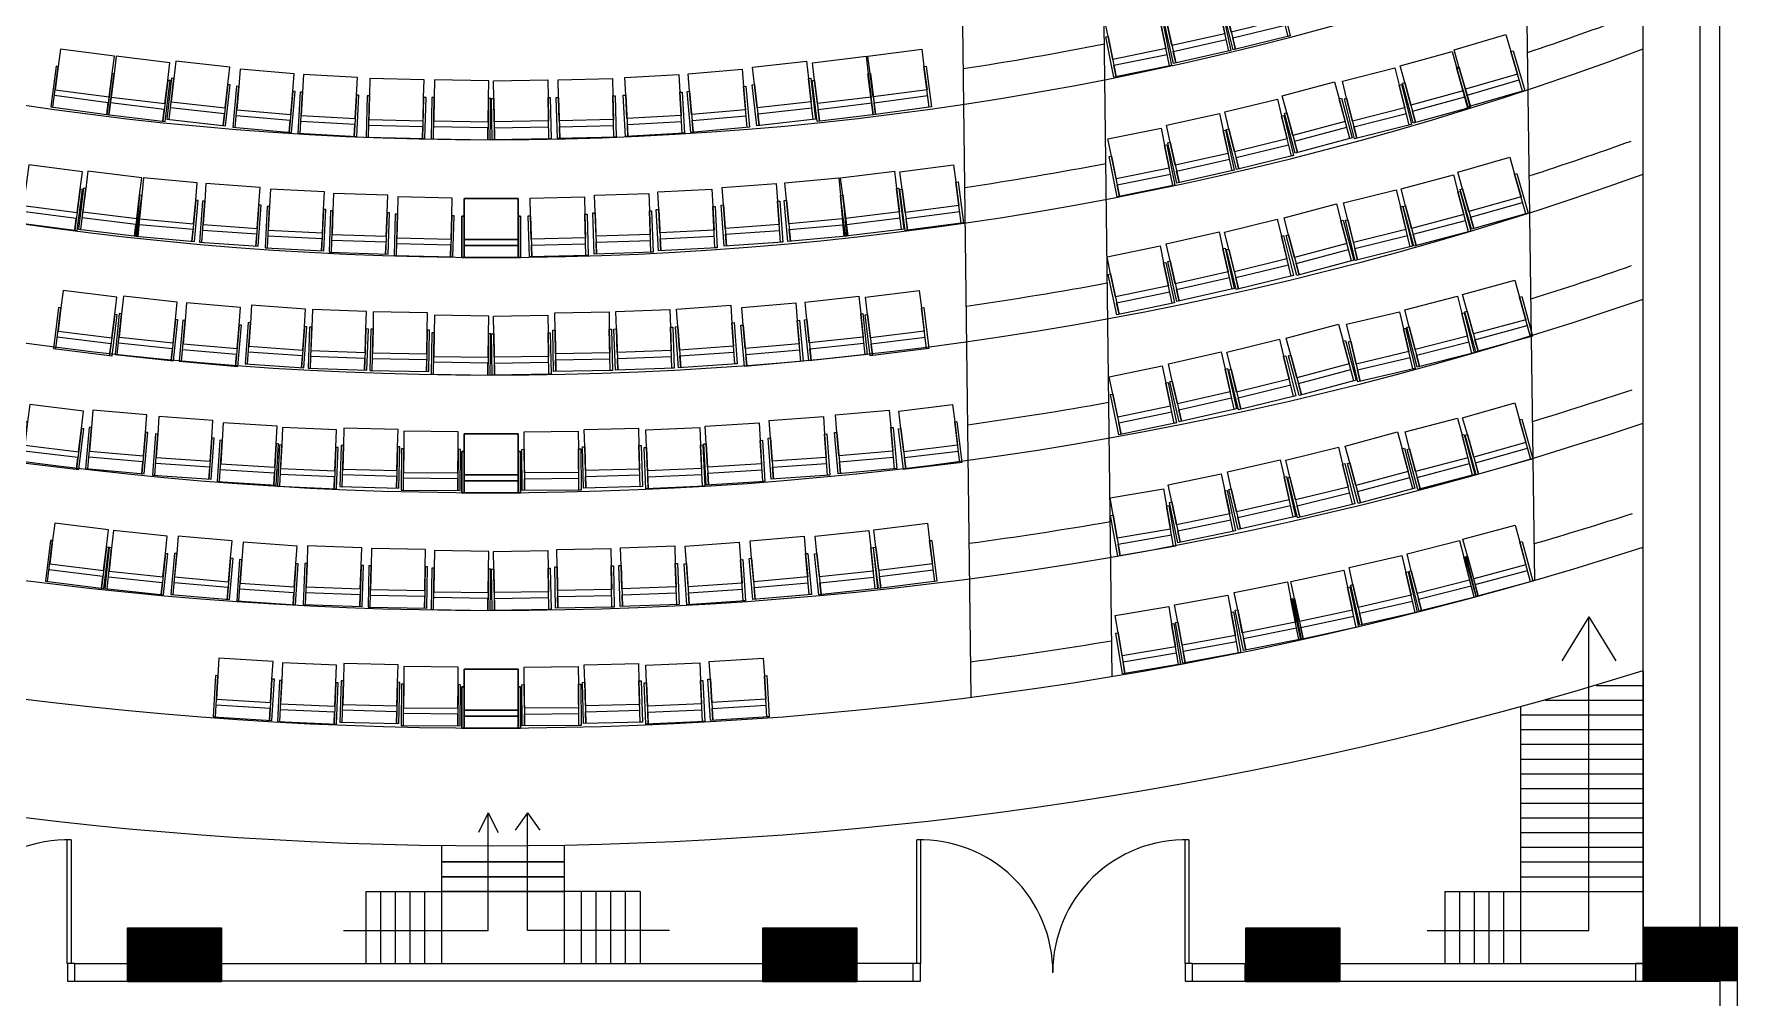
# Model space of a CAD drawing. Header units: inches. Extents: x -913 to 64634, y -1481 to 18188.
# Drawn here: x 826.4 to 1173.9, y 3521.8 to 3718.4 of the extents above; entities that cross this region are included whole.
import ezdxf

# ---------------------------------------------------------------- set-up
doc = ezdxf.new("R2010")
doc.units = ezdxf.units.IN
doc.header["$MEASUREMENT"] = 0
for name, color, linetype in [('01', 1, 'Continuous'), ('Column', 6, 'Continuous'), ('Door', 130, 'Continuous'), ('Sofa Washroom', 8, 'Continuous'), ('Stairs', 1, 'Continuous'), ('Wall', 150, 'Continuous'), ('Walls', 150, 'Continuous')]:
    doc.layers.add(name, color=color, linetype=linetype)

msp = doc.modelspace()

# ---------------------------------------------------------------- hatches: boundary and pattern name
at = {"layer": 'Column'}
h = msp.add_hatch(dxfattribs=at)
h.set_pattern_fill('ANSI31', color=256)
h.set_pattern_definition([(45, (-655.01278, 0), (-0.0883883476, 0.0883883476), [])])
h.paths.add_polyline_path([(685, 4359.9), (685, 4370.89), (665.85, 4370.89), (665.85, 4359.9)])
h.paths.add_polyline_path([(685, 4255.44), (685, 4266.43), (665.85, 4266.43), (665.85, 4255.44)])
h.paths.add_polyline_path([(1154.58, 4370.89), (1154.58, 4367.38), (1154.59, 4367.38), (1154.59, 4359.9), (1173.74, 4359.9), (1173.74, 4370.89)])
h.paths.add_polyline_path([(1154.71, 4266.79), (1154.71, 4255.8), (1173.87, 4255.8), (1173.87, 4266.79)])
h.paths.add_polyline_path([(1154.61, 3989.75), (1154.61, 3978.77), (1173.76, 3978.77), (1173.76, 3989.75)])
h.paths.add_polyline_path([(1154.59, 4051.23), (1154.59, 4040.24), (1173.74, 4040.24), (1173.74, 4051.23)])
h.paths.add_polyline_path([(1173.91, 3737.58), (1154.76, 3737.58), (1154.76, 3726.6), (1173.91, 3726.6)])
h.paths.add_polyline_path([(1173.73, 3536.23), (1154.59, 3536.23), (1154.59, 3528.82), (1154.58, 3525.24), (1173.73, 3525.24)])
h.paths.add_polyline_path([(1092.72, 3536.05), (1073.56, 3536.05), (1073.56, 3525.07), (1092.72, 3525.07)])
h.paths.add_polyline_path([(994.15, 3536.05), (975, 3536.05), (975, 3525.07), (994.15, 3525.07)])
h.paths.add_polyline_path([(864.56, 3536.05), (845.41, 3536.05), (845.41, 3525.07), (864.56, 3525.07)])
h.paths.add_polyline_path([(766.18, 3525.22), (766.18, 3528.82), (766.22, 3536.21), (747.06, 3536.21), (747.06, 3525.22)])
h.paths.add_polyline_path([(685, 3525.07), (685, 3536.05), (665.85, 3536.05), (665.85, 3525.07)])
h.paths.add_polyline_path([(665.91, 3726.6), (685.01, 3726.6), (685.01, 3737.58), (665.91, 3737.58)])
h.paths.add_polyline_path([(665.87, 3978.77), (685.01, 3978.77), (685.01, 3989.75), (675.45, 3989.75), (665.87, 3989.74)])
h.paths.add_polyline_path([(685, 4040.24), (685, 4051.23), (665.85, 4051.23), (665.85, 4040.24)])

# ---------------------------------------------------------------- linework, layer by layer
at = {"layer": '01', "ltscale": 3}
for points in [[(1082.61, 3717.98), (1070.95, 3715.11), (1068.94, 3723.28), (1069.42, 3723.39), (1068.56, 3726.87), (1079.3, 3729.5), (1080.15, 3726.03), (1080.61, 3726.14), (1082.61, 3717.98), (1082.15, 3717.87), (1080.15, 3726.03), (1081.29, 3721.38), (1070.56, 3718.74), (1069.42, 3723.39), (1071.42, 3715.23), (1070.85, 3717.56), (1081.58, 3720.2)], [(1070.5, 3714.98), (1058.78, 3712.38), (1056.96, 3720.59), (1057.43, 3720.69), (1056.66, 3724.18), (1067.45, 3726.58), (1068.22, 3723.09), (1068.68, 3723.19), (1070.5, 3714.98), (1070.04, 3714.88), (1068.22, 3723.09), (1069.26, 3718.41), (1058.47, 3716.02), (1057.43, 3720.69), (1059.25, 3712.49), (1058.73, 3714.83), (1069.52, 3717.22)], [(1058.4, 3711.95), (1046.64, 3709.55), (1044.96, 3717.79), (1045.44, 3717.89), (1044.72, 3721.39), (1055.55, 3723.59), (1056.27, 3720.09), (1056.73, 3720.19), (1058.4, 3711.95), (1057.94, 3711.85), (1056.27, 3720.09), (1057.22, 3715.4), (1046.39, 3713.19), (1045.44, 3717.89), (1047.11, 3709.65), (1046.63, 3712), (1057.46, 3714.21)], [(1130.44, 3706.88), (1118.91, 3703.49), (1116.54, 3711.55), (1117.01, 3711.69), (1116, 3715.12), (1126.6, 3718.24), (1127.61, 3714.81), (1128.06, 3714.94), (1130.44, 3706.88), (1129.98, 3706.74), (1127.61, 3714.81), (1128.96, 3710.21), (1118.36, 3707.09), (1117.01, 3711.69), (1119.38, 3703.62), (1118.7, 3705.93), (1129.31, 3709.05)], [(829.74, 3703.49), (841.65, 3701.92), (842.74, 3710.25), (842.26, 3710.32), (842.73, 3713.86), (831.77, 3715.3), (831.3, 3711.76), (830.84, 3711.82), (829.74, 3703.49), (830.21, 3703.42), (831.3, 3711.76), (830.68, 3707.01), (841.64, 3705.57), (842.26, 3710.32), (841.16, 3701.98), (841.48, 3704.36), (830.52, 3705.8)], [(841.16, 3701.98), (853.09, 3700.52), (854.11, 3708.86), (853.63, 3708.92), (854.06, 3712.47), (843.09, 3713.82), (842.66, 3710.27), (842.19, 3710.33), (841.16, 3701.98), (841.63, 3701.92), (842.66, 3710.27), (842.07, 3705.51), (853.04, 3704.17), (853.63, 3708.92), (852.6, 3700.58), (852.89, 3702.96), (841.93, 3704.31)], [(853.46, 3701), (865.39, 3699.64), (866.35, 3707.99), (865.86, 3708.05), (866.27, 3711.6), (855.29, 3712.85), (854.88, 3709.3), (854.41, 3709.35), (853.46, 3701), (853.93, 3700.95), (854.88, 3709.3), (854.34, 3704.54), (865.32, 3703.29), (865.86, 3708.05), (864.91, 3699.69), (865.18, 3702.08), (854.2, 3703.33)], [(985.72, 3701), (973.79, 3699.64), (972.83, 3707.99), (973.32, 3708.05), (972.91, 3711.6), (983.89, 3712.85), (984.3, 3709.3), (984.77, 3709.35), (985.72, 3701), (985.25, 3700.95), (984.3, 3709.3), (984.84, 3704.54), (973.86, 3703.29), (973.32, 3708.05), (974.27, 3699.69), (974, 3702.08), (984.98, 3703.33)], [(998.02, 3701.98), (986.09, 3700.52), (985.07, 3708.86), (985.55, 3708.92), (985.12, 3712.47), (996.09, 3713.82), (996.52, 3710.27), (996.99, 3710.33), (998.02, 3701.98), (997.55, 3701.92), (996.52, 3710.27), (997.11, 3705.51), (986.14, 3704.17), (985.55, 3708.92), (986.58, 3700.58), (986.28, 3702.96), (997.25, 3704.31)], [(1009.44, 3703.49), (997.53, 3701.92), (996.44, 3710.25), (996.92, 3710.32), (996.45, 3713.86), (1007.41, 3715.3), (1007.88, 3711.76), (1008.34, 3711.82), (1009.44, 3703.49), (1008.97, 3703.42), (1007.88, 3711.76), (1008.5, 3707.01), (997.54, 3705.57), (996.92, 3710.32), (998.02, 3701.98), (997.7, 3704.36), (1008.66, 3705.8)], [(1119.27, 3703.39), (1107.69, 3700.22), (1105.47, 3708.33), (1105.94, 3708.45), (1104.99, 3711.9), (1115.65, 3714.82), (1116.6, 3711.37), (1117.05, 3711.5), (1119.27, 3703.39), (1118.81, 3703.26), (1116.6, 3711.37), (1117.86, 3706.75), (1107.2, 3703.83), (1105.94, 3708.45), (1108.15, 3700.34), (1107.52, 3702.66), (1118.18, 3705.58)], [(866.9, 3699.34), (878.87, 3698.29), (879.6, 3706.66), (879.11, 3706.71), (879.43, 3710.27), (868.42, 3711.23), (868.11, 3707.67), (867.63, 3707.71), (866.9, 3699.34), (867.37, 3699.3), (868.11, 3707.67), (867.69, 3702.9), (878.7, 3701.93), (879.11, 3706.71), (878.38, 3698.33), (878.59, 3700.72), (867.58, 3701.69)], [(880.17, 3698.15), (892.16, 3697.48), (892.63, 3705.87), (892.15, 3705.9), (892.35, 3709.47), (881.31, 3710.09), (881.11, 3706.52), (880.64, 3706.54), (880.17, 3698.15), (880.64, 3698.12), (881.11, 3706.52), (880.84, 3701.73), (891.88, 3701.12), (892.15, 3705.9), (891.68, 3697.51), (891.81, 3699.9), (880.78, 3700.52)], [(894.08, 3697.34), (906.09, 3697.03), (906.31, 3705.43), (905.82, 3705.45), (905.91, 3709.02), (894.87, 3709.31), (894.77, 3705.74), (894.3, 3705.75), (894.08, 3697.34), (894.55, 3697.33), (894.77, 3705.74), (894.65, 3700.95), (905.7, 3700.66), (905.82, 3705.45), (905.6, 3697.04), (905.66, 3699.44), (894.62, 3699.73)], [(907.37, 3697.02), (919.38, 3696.82), (919.53, 3705.22), (919.04, 3705.23), (919.1, 3708.8), (908.05, 3709), (907.99, 3705.42), (907.52, 3705.43), (907.37, 3697.02), (907.84, 3697.02), (907.99, 3705.42), (907.91, 3700.63), (918.96, 3700.44), (919.04, 3705.23), (918.89, 3696.82), (918.94, 3699.22), (907.89, 3699.42)], [(931.81, 3697.02), (919.8, 3696.82), (919.65, 3705.22), (920.14, 3705.23), (920.08, 3708.8), (931.13, 3709), (931.19, 3705.42), (931.66, 3705.43), (931.81, 3697.02), (931.34, 3697.02), (931.19, 3705.42), (931.27, 3700.63), (920.22, 3700.44), (920.14, 3705.23), (920.29, 3696.82), (920.24, 3699.22), (931.29, 3699.42)], [(945.1, 3697.34), (933.09, 3697.03), (932.87, 3705.43), (933.36, 3705.45), (933.27, 3709.02), (944.31, 3709.31), (944.41, 3705.74), (944.88, 3705.75), (945.1, 3697.34), (944.63, 3697.33), (944.41, 3705.74), (944.53, 3700.95), (933.48, 3700.66), (933.36, 3705.45), (933.58, 3697.04), (933.52, 3699.44), (944.56, 3699.73)], [(959.01, 3698.15), (947.02, 3697.48), (946.55, 3705.87), (947.03, 3705.9), (946.83, 3709.47), (957.87, 3710.09), (958.07, 3706.52), (958.54, 3706.54), (959.01, 3698.15), (958.54, 3698.12), (958.07, 3706.52), (958.34, 3701.73), (947.3, 3701.12), (947.03, 3705.9), (947.5, 3697.51), (947.37, 3699.9), (958.4, 3700.52)], [(972.28, 3699.34), (960.31, 3698.29), (959.58, 3706.66), (960.07, 3706.71), (959.75, 3710.27), (970.76, 3711.23), (971.07, 3707.67), (971.55, 3707.71), (972.28, 3699.34), (971.81, 3699.3), (971.07, 3707.67), (971.49, 3702.9), (960.48, 3701.93), (960.07, 3706.71), (960.8, 3698.33), (960.59, 3700.72), (971.6, 3701.69)], [(1095.2, 3697.19), (1083.6, 3694.08), (1081.43, 3702.2), (1081.9, 3702.32), (1080.97, 3705.78), (1091.65, 3708.64), (1092.57, 3705.18), (1093.03, 3705.31), (1095.2, 3697.19), (1094.75, 3697.06), (1092.57, 3705.18), (1093.81, 3700.56), (1083.14, 3697.7), (1081.9, 3702.32), (1084.07, 3694.2), (1083.45, 3696.52), (1094.13, 3699.38)], [(1107.33, 3699.94), (1095.69, 3696.99), (1093.63, 3705.14), (1094.1, 3705.26), (1093.22, 3708.72), (1103.94, 3711.44), (1104.81, 3707.97), (1105.27, 3708.09), (1107.33, 3699.94), (1106.88, 3699.82), (1104.81, 3707.97), (1105.99, 3703.32), (1095.28, 3700.61), (1094.1, 3705.26), (1096.16, 3697.11), (1095.57, 3699.43), (1106.29, 3702.15)], [(1083.29, 3693.58), (1071.63, 3690.72), (1069.62, 3698.88), (1070.09, 3699), (1069.24, 3702.47), (1079.97, 3705.1), (1080.83, 3701.63), (1081.29, 3701.75), (1083.29, 3693.58), (1082.83, 3693.47), (1080.83, 3701.63), (1081.97, 3696.98), (1071.24, 3694.34), (1070.09, 3699), (1072.1, 3690.83), (1071.53, 3693.16), (1082.26, 3695.8)], [(1071.18, 3690.58), (1059.45, 3687.98), (1057.63, 3696.19), (1058.11, 3696.3), (1057.34, 3699.79), (1068.13, 3702.18), (1068.9, 3698.69), (1069.36, 3698.79), (1071.18, 3690.58), (1070.72, 3690.48), (1068.9, 3698.69), (1069.94, 3694.01), (1059.15, 3691.62), (1058.11, 3696.3), (1059.93, 3688.09), (1059.41, 3690.43), (1070.2, 3692.82)], [(1059.08, 3687.55), (1047.31, 3685.16), (1045.64, 3693.39), (1046.11, 3693.49), (1045.4, 3696.99), (1056.23, 3699.2), (1056.94, 3695.69), (1057.41, 3695.79), (1059.08, 3687.55), (1058.62, 3687.46), (1056.94, 3695.69), (1057.9, 3691), (1047.07, 3688.8), (1046.11, 3693.49), (1047.79, 3685.25), (1047.31, 3687.6), (1058.14, 3689.81)], [(823.22, 3679.88), (835.13, 3678.31), (836.22, 3686.64), (835.74, 3686.71), (836.21, 3690.25), (825.25, 3691.69), (824.78, 3688.15), (824.32, 3688.21), (823.22, 3679.88), (823.69, 3679.81), (824.78, 3688.15), (824.16, 3683.4), (835.12, 3681.96), (835.74, 3686.71), (834.64, 3678.37), (834.96, 3680.75), (824, 3682.19)], [(1015.96, 3679.88), (1004.05, 3678.31), (1002.96, 3686.64), (1003.44, 3686.71), (1002.97, 3690.25), (1013.93, 3691.69), (1014.4, 3688.15), (1014.86, 3688.21), (1015.96, 3679.88), (1015.49, 3679.81), (1014.4, 3688.15), (1015.02, 3683.4), (1004.06, 3681.96), (1003.44, 3686.71), (1004.54, 3678.37), (1004.22, 3680.75), (1015.18, 3682.19)], [(1131.11, 3681.82), (1119.55, 3678.55), (1117.26, 3686.64), (1117.73, 3686.77), (1116.76, 3690.21), (1127.39, 3693.22), (1128.37, 3689.78), (1128.82, 3689.91), (1131.11, 3681.82), (1130.66, 3681.69), (1128.37, 3689.78), (1129.67, 3685.17), (1119.04, 3682.16), (1117.73, 3686.77), (1120.02, 3678.68), (1119.37, 3680.99), (1130, 3684)], [(835.4, 3678.57), (847.32, 3677.11), (848.35, 3685.45), (847.86, 3685.51), (848.3, 3689.06), (837.33, 3690.4), (836.9, 3686.86), (836.43, 3686.91), (835.4, 3678.57), (835.87, 3678.51), (836.9, 3686.86), (836.31, 3682.1), (847.28, 3680.75), (847.86, 3685.51), (846.84, 3677.16), (847.13, 3679.55), (836.16, 3680.89)], [(847.09, 3677.13), (859.05, 3676.04), (859.81, 3684.41), (859.33, 3684.46), (859.65, 3688.02), (848.64, 3689.02), (848.32, 3685.46), (847.85, 3685.5), (847.09, 3677.13), (847.56, 3677.08), (848.32, 3685.46), (847.89, 3680.69), (858.89, 3679.68), (859.33, 3684.46), (858.56, 3676.08), (858.78, 3678.47), (847.78, 3679.47)], [(860.11, 3675.93), (872.09, 3675.09), (872.68, 3683.47), (872.19, 3683.51), (872.44, 3687.07), (861.42, 3687.85), (861.17, 3684.28), (860.7, 3684.31), (860.11, 3675.93), (860.58, 3675.89), (861.17, 3684.28), (860.84, 3679.5), (871.86, 3678.73), (872.19, 3683.51), (871.61, 3675.12), (871.78, 3677.52), (860.75, 3678.29)], [(979.07, 3675.93), (967.09, 3675.09), (966.5, 3683.47), (966.99, 3683.51), (966.74, 3687.07), (977.76, 3687.85), (978.01, 3684.28), (978.48, 3684.31), (979.07, 3675.93), (978.6, 3675.89), (978.01, 3684.28), (978.34, 3679.5), (967.32, 3678.73), (966.99, 3683.51), (967.57, 3675.12), (967.4, 3677.52), (978.43, 3678.29)], [(992.09, 3677.13), (980.13, 3676.04), (979.37, 3684.41), (979.85, 3684.46), (979.53, 3688.02), (990.54, 3689.02), (990.86, 3685.46), (991.33, 3685.5), (992.09, 3677.13), (991.62, 3677.08), (990.86, 3685.46), (991.29, 3680.69), (980.29, 3679.68), (979.85, 3684.46), (980.62, 3676.08), (980.4, 3678.47), (991.4, 3679.47)], [(1003.78, 3678.57), (991.86, 3677.11), (990.83, 3685.45), (991.32, 3685.51), (990.88, 3689.06), (1001.85, 3690.4), (1002.28, 3686.86), (1002.75, 3686.91), (1003.78, 3678.57), (1003.31, 3678.51), (1002.28, 3686.86), (1002.87, 3682.1), (991.9, 3680.75), (991.32, 3685.51), (992.34, 3677.16), (992.05, 3679.55), (1003.02, 3680.89)], [(1119.41, 3678.16), (1107.8, 3675.09), (1105.65, 3683.22), (1106.12, 3683.34), (1105.21, 3686.8), (1115.89, 3689.62), (1116.81, 3686.16), (1117.26, 3686.28), (1119.41, 3678.16), (1118.95, 3678.04), (1116.81, 3686.16), (1118.03, 3681.53), (1107.34, 3678.71), (1106.12, 3683.34), (1108.27, 3675.21), (1107.66, 3677.53), (1118.34, 3680.36)], [(873.47, 3674.78), (885.46, 3674.16), (885.9, 3682.55), (885.41, 3682.58), (885.6, 3686.15), (874.57, 3686.73), (874.38, 3683.16), (873.91, 3683.18), (873.47, 3674.78), (873.94, 3674.76), (874.38, 3683.16), (874.13, 3678.37), (885.16, 3677.79), (885.41, 3682.58), (884.97, 3674.18), (885.1, 3676.58), (874.06, 3677.16)], [(886.55, 3673.89), (898.56, 3673.48), (898.85, 3681.88), (898.36, 3681.89), (898.49, 3685.47), (887.44, 3685.85), (887.32, 3682.28), (886.85, 3682.3), (886.55, 3673.89), (887.02, 3673.88), (887.32, 3682.28), (887.15, 3677.49), (898.2, 3677.11), (898.36, 3681.89), (898.07, 3673.49), (898.15, 3675.89), (887.11, 3676.28)], [(899.8, 3673.21), (911.8, 3672.9), (912.02, 3681.3), (911.54, 3681.31), (911.63, 3684.89), (900.58, 3685.18), (900.49, 3681.6), (900.02, 3681.61), (899.8, 3673.21), (900.27, 3673.2), (900.49, 3681.6), (900.37, 3676.81), (911.41, 3676.52), (911.54, 3681.31), (911.32, 3672.91), (911.38, 3675.31), (900.33, 3675.6)], [(925.6, 3672.82), (913.58, 3672.82), (913.58, 3681.23), (914.07, 3681.23), (914.07, 3684.8), (925.12, 3684.8), (925.12, 3681.23), (925.6, 3681.23), (925.6, 3672.82), (925.12, 3672.82), (925.12, 3681.23), (925.12, 3676.44), (914.07, 3676.44), (914.07, 3681.23), (914.07, 3672.82), (914.07, 3675.22), (925.12, 3675.22)], [(925.6, 3672.82), (913.58, 3672.82), (913.58, 3681.23), (914.07, 3681.23), (914.07, 3684.8), (925.12, 3684.8), (925.12, 3681.23), (925.6, 3681.23), (925.6, 3672.82), (925.12, 3672.82), (925.12, 3681.23), (925.12, 3676.44), (914.07, 3676.44), (914.07, 3681.23), (914.07, 3672.82), (914.07, 3675.22), (925.12, 3675.22)], [(913.58, 3672.82), (925.6, 3672.82), (925.6, 3681.23), (925.11, 3681.23), (925.11, 3684.8), (914.06, 3684.8), (914.06, 3681.23), (913.58, 3681.23), (913.58, 3672.82), (914.06, 3672.82), (914.06, 3681.23), (914.06, 3676.44), (925.11, 3676.44), (925.11, 3681.23), (925.11, 3672.82), (925.11, 3675.22), (914.06, 3675.22)], [(913.58, 3672.82), (925.6, 3672.82), (925.6, 3681.23), (925.11, 3681.23), (925.11, 3684.8), (914.06, 3684.8), (914.06, 3681.23), (913.58, 3681.23), (913.58, 3672.82), (914.06, 3672.82), (914.06, 3681.23), (914.06, 3676.44), (925.11, 3676.44), (925.11, 3681.23), (925.11, 3672.82), (925.11, 3675.22), (914.06, 3675.22)], [(939.38, 3673.21), (927.38, 3672.9), (927.16, 3681.3), (927.64, 3681.31), (927.55, 3684.89), (938.6, 3685.18), (938.69, 3681.6), (939.16, 3681.61), (939.38, 3673.21), (938.91, 3673.2), (938.69, 3681.6), (938.81, 3676.81), (927.77, 3676.52), (927.64, 3681.31), (927.86, 3672.91), (927.8, 3675.31), (938.85, 3675.6)], [(952.63, 3673.89), (940.62, 3673.48), (940.33, 3681.88), (940.82, 3681.89), (940.69, 3685.47), (951.74, 3685.85), (951.86, 3682.28), (952.33, 3682.3), (952.63, 3673.89), (952.15, 3673.88), (951.86, 3682.28), (952.03, 3677.49), (940.98, 3677.11), (940.82, 3681.89), (941.11, 3673.49), (941.03, 3675.89), (952.07, 3676.28)], [(965.71, 3674.78), (953.72, 3674.16), (953.28, 3682.55), (953.77, 3682.58), (953.58, 3686.15), (964.61, 3686.73), (964.8, 3683.16), (965.27, 3683.18), (965.71, 3674.78), (965.24, 3674.76), (964.8, 3683.16), (965.05, 3678.37), (954.02, 3677.79), (953.77, 3682.58), (954.21, 3674.18), (954.08, 3676.58), (965.12, 3677.16)], [(1107.53, 3675.07), (1095.86, 3672.21), (1093.86, 3680.37), (1094.33, 3680.49), (1093.48, 3683.96), (1104.21, 3686.59), (1105.06, 3683.12), (1105.52, 3683.23), (1107.53, 3675.07), (1107.07, 3674.96), (1105.06, 3683.12), (1106.2, 3678.47), (1095.47, 3675.83), (1094.33, 3680.49), (1096.33, 3672.32), (1095.76, 3674.65), (1106.49, 3677.29)], [(1095.55, 3672.26), (1083.95, 3669.15), (1081.78, 3677.27), (1082.25, 3677.4), (1081.32, 3680.85), (1092, 3683.71), (1092.92, 3680.26), (1093.38, 3680.38), (1095.55, 3672.26), (1095.1, 3672.14), (1092.92, 3680.26), (1094.16, 3675.63), (1083.49, 3672.77), (1082.25, 3677.4), (1084.42, 3669.28), (1083.8, 3671.59), (1094.48, 3674.45)], [(1071.18, 3666.46), (1059.47, 3663.8), (1057.6, 3671.99), (1058.08, 3672.1), (1057.29, 3675.59), (1068.06, 3678.04), (1068.86, 3674.55), (1069.32, 3674.66), (1071.18, 3666.46), (1070.72, 3666.35), (1068.86, 3674.55), (1069.92, 3669.88), (1059.14, 3667.43), (1058.08, 3672.1), (1059.94, 3663.9), (1059.41, 3666.24), (1070.19, 3668.69)], [(1083.25, 3669.1), (1071.59, 3666.23), (1069.58, 3674.4), (1070.06, 3674.51), (1069.2, 3677.98), (1079.94, 3680.62), (1080.79, 3677.15), (1081.25, 3677.26), (1083.25, 3669.1), (1082.79, 3668.98), (1080.79, 3677.15), (1081.93, 3672.5), (1071.2, 3669.86), (1070.06, 3674.51), (1072.06, 3666.35), (1071.49, 3668.68), (1082.22, 3671.31)], [(1058.95, 3663.57), (1047.19, 3661.12), (1045.48, 3669.35), (1045.95, 3669.44), (1045.22, 3672.94), (1056.04, 3675.2), (1056.77, 3671.7), (1057.23, 3671.8), (1058.95, 3663.57), (1058.49, 3663.48), (1056.77, 3671.7), (1057.75, 3667.01), (1046.93, 3664.75), (1045.95, 3669.44), (1047.67, 3661.21), (1047.18, 3663.56), (1058, 3665.82)], [(1132.02, 3656.72), (1120.43, 3653.57), (1118.23, 3661.68), (1118.7, 3661.81), (1117.76, 3665.26), (1128.42, 3668.16), (1129.36, 3664.71), (1129.82, 3664.83), (1132.02, 3656.72), (1131.57, 3656.6), (1129.36, 3664.71), (1130.62, 3660.09), (1119.95, 3657.19), (1118.7, 3661.81), (1120.9, 3653.7), (1120.27, 3656.02), (1130.94, 3658.91)], [(830.33, 3654.23), (842.25, 3652.76), (843.28, 3661.11), (842.8, 3661.17), (843.23, 3664.71), (832.26, 3666.06), (831.83, 3662.51), (831.36, 3662.57), (830.33, 3654.23), (830.8, 3654.17), (831.83, 3662.51), (831.24, 3657.76), (842.21, 3656.41), (842.8, 3661.17), (841.77, 3652.82), (842.06, 3655.2), (831.09, 3656.55)], [(842.86, 3653), (854.8, 3651.74), (855.68, 3660.1), (855.2, 3660.15), (855.57, 3663.71), (844.58, 3664.87), (844.21, 3661.31), (843.74, 3661.36), (842.86, 3653), (843.33, 3652.95), (844.21, 3661.31), (843.7, 3656.55), (854.7, 3655.39), (855.2, 3660.15), (854.32, 3651.79), (854.57, 3654.18), (843.58, 3655.34)], [(855.96, 3651.64), (867.92, 3650.59), (868.66, 3658.96), (868.17, 3659.01), (868.48, 3662.57), (857.47, 3663.53), (857.16, 3659.97), (856.69, 3660.01), (855.96, 3651.64), (856.43, 3651.59), (857.16, 3659.97), (856.74, 3655.2), (867.75, 3654.23), (868.17, 3659.01), (867.44, 3650.63), (867.65, 3653.02), (856.64, 3653.98)], [(983.22, 3651.64), (971.26, 3650.59), (970.52, 3658.96), (971.01, 3659.01), (970.7, 3662.57), (981.71, 3663.53), (982.02, 3659.97), (982.49, 3660.01), (983.22, 3651.64), (982.75, 3651.59), (982.02, 3659.97), (982.44, 3655.2), (971.43, 3654.23), (971.01, 3659.01), (971.74, 3650.63), (971.53, 3653.02), (982.54, 3653.98)], [(996.32, 3653), (984.38, 3651.74), (983.5, 3660.1), (983.98, 3660.15), (983.61, 3663.71), (994.6, 3664.87), (994.97, 3661.31), (995.44, 3661.36), (996.32, 3653), (995.85, 3652.95), (994.97, 3661.31), (995.48, 3656.55), (984.48, 3655.39), (983.98, 3660.15), (984.86, 3651.79), (984.61, 3654.18), (995.6, 3655.34)], [(1008.85, 3654.23), (996.93, 3652.76), (995.9, 3661.11), (996.38, 3661.17), (995.95, 3664.71), (1006.92, 3666.06), (1007.35, 3662.51), (1007.82, 3662.57), (1008.85, 3654.23), (1008.38, 3654.17), (1007.35, 3662.51), (1007.94, 3657.76), (996.97, 3656.41), (996.38, 3661.17), (997.41, 3652.82), (997.12, 3655.2), (1008.09, 3656.55)], [(1120.11, 3653.37), (1108.48, 3650.41), (1106.4, 3658.55), (1106.87, 3658.67), (1105.99, 3662.14), (1116.7, 3664.87), (1117.58, 3661.4), (1118.04, 3661.52), (1120.11, 3653.37), (1119.66, 3653.26), (1117.58, 3661.4), (1118.76, 3656.76), (1108.05, 3654.03), (1106.87, 3658.67), (1108.95, 3650.53), (1108.35, 3652.85), (1119.06, 3655.58)], [(869.42, 3651.12), (881.4, 3650.28), (881.98, 3658.67), (881.5, 3658.7), (881.75, 3662.27), (870.72, 3663.04), (870.47, 3659.47), (870, 3659.5), (869.42, 3651.12), (869.89, 3651.08), (870.47, 3659.47), (870.14, 3654.69), (881.17, 3653.92), (881.5, 3658.7), (880.91, 3650.31), (881.08, 3652.71), (870.06, 3653.48)], [(882.24, 3650.21), (894.25, 3649.79), (894.54, 3658.19), (894.05, 3658.21), (894.18, 3661.78), (883.13, 3662.17), (883.01, 3658.6), (882.54, 3658.61), (882.24, 3650.21), (882.72, 3650.2), (883.01, 3658.6), (882.84, 3653.81), (893.89, 3653.42), (894.05, 3658.21), (893.76, 3649.81), (893.84, 3652.21), (882.8, 3652.59)], [(894.87, 3649.74), (906.88, 3649.53), (907.03, 3657.94), (906.54, 3657.94), (906.6, 3661.52), (895.55, 3661.71), (895.49, 3658.14), (895.02, 3658.15), (894.87, 3649.74), (895.34, 3649.73), (895.49, 3658.14), (895.41, 3653.35), (906.46, 3653.15), (906.54, 3657.94), (906.39, 3649.54), (906.44, 3651.94), (895.39, 3652.13)], [(907.37, 3649.02), (919.38, 3648.82), (919.53, 3657.22), (919.04, 3657.23), (919.1, 3660.8), (908.05, 3661), (907.99, 3657.42), (907.52, 3657.43), (907.37, 3649.02), (907.84, 3649.02), (907.99, 3657.42), (907.91, 3652.63), (918.96, 3652.44), (919.04, 3657.23), (918.89, 3648.82), (918.94, 3651.22), (907.89, 3651.42)], [(931.81, 3649.02), (919.8, 3648.82), (919.65, 3657.22), (920.14, 3657.23), (920.08, 3660.8), (931.13, 3661), (931.19, 3657.42), (931.66, 3657.43), (931.81, 3649.02), (931.34, 3649.02), (931.19, 3657.42), (931.27, 3652.63), (920.22, 3652.44), (920.14, 3657.23), (920.29, 3648.82), (920.24, 3651.22), (931.29, 3651.42)], [(944.31, 3649.74), (932.3, 3649.53), (932.15, 3657.94), (932.64, 3657.94), (932.58, 3661.52), (943.63, 3661.71), (943.69, 3658.14), (944.16, 3658.15), (944.31, 3649.74), (943.84, 3649.73), (943.69, 3658.14), (943.77, 3653.35), (932.72, 3653.15), (932.64, 3657.94), (932.79, 3649.54), (932.74, 3651.94), (943.79, 3652.13)], [(956.94, 3650.21), (944.93, 3649.79), (944.64, 3658.19), (945.13, 3658.21), (945, 3661.78), (956.05, 3662.17), (956.17, 3658.6), (956.64, 3658.61), (956.94, 3650.21), (956.46, 3650.2), (956.17, 3658.6), (956.34, 3653.81), (945.29, 3653.42), (945.13, 3658.21), (945.42, 3649.81), (945.34, 3652.21), (956.38, 3652.59)], [(969.76, 3651.12), (957.78, 3650.28), (957.19, 3658.67), (957.68, 3658.7), (957.43, 3662.27), (968.46, 3663.04), (968.7, 3659.47), (969.18, 3659.5), (969.76, 3651.12), (969.29, 3651.08), (968.7, 3659.47), (969.04, 3654.69), (958.01, 3653.92), (957.68, 3658.7), (958.27, 3650.31), (958.1, 3652.71), (969.12, 3653.48)], [(1108.07, 3650.18), (1096.38, 3647.42), (1094.45, 3655.6), (1094.92, 3655.71), (1094.1, 3659.19), (1104.85, 3661.73), (1105.67, 3658.25), (1106.13, 3658.36), (1108.07, 3650.18), (1107.61, 3650.07), (1105.67, 3658.25), (1106.78, 3653.59), (1096.02, 3651.05), (1094.92, 3655.71), (1096.85, 3647.53), (1096.3, 3649.86), (1107.06, 3652.41)], [(1096.01, 3647.75), (1084.41, 3644.64), (1082.23, 3652.76), (1082.7, 3652.89), (1081.78, 3656.34), (1092.45, 3659.2), (1093.38, 3655.75), (1093.83, 3655.87), (1096.01, 3647.75), (1095.55, 3647.63), (1093.38, 3655.75), (1094.62, 3651.12), (1083.94, 3648.26), (1082.7, 3652.89), (1084.88, 3644.76), (1084.26, 3647.08), (1094.93, 3649.94)], [(1071.63, 3641.95), (1059.92, 3639.29), (1058.06, 3647.48), (1058.53, 3647.59), (1057.74, 3651.08), (1068.52, 3653.53), (1069.31, 3650.04), (1069.77, 3650.14), (1071.63, 3641.95), (1071.17, 3641.84), (1069.31, 3650.04), (1070.37, 3645.37), (1059.59, 3642.92), (1058.53, 3647.59), (1060.4, 3639.39), (1059.86, 3641.73), (1070.64, 3644.18)], [(1083.71, 3644.59), (1072.04, 3641.72), (1070.04, 3649.88), (1070.51, 3650), (1069.66, 3653.47), (1080.39, 3656.11), (1081.24, 3652.64), (1081.7, 3652.75), (1083.71, 3644.59), (1083.25, 3644.47), (1081.24, 3652.64), (1082.39, 3647.98), (1071.65, 3645.35), (1070.51, 3650), (1072.52, 3641.84), (1071.94, 3644.17), (1082.68, 3646.8)], [(1059.41, 3639.06), (1047.65, 3636.6), (1045.93, 3644.83), (1046.41, 3644.93), (1045.67, 3648.43), (1056.49, 3650.69), (1057.22, 3647.19), (1057.69, 3647.29), (1059.41, 3639.06), (1058.94, 3638.96), (1057.22, 3647.19), (1058.2, 3642.5), (1047.39, 3640.24), (1046.41, 3644.93), (1048.12, 3636.7), (1047.63, 3639.05), (1058.45, 3641.31)], [(823.55, 3630.99), (835.47, 3629.53), (836.5, 3637.87), (836.01, 3637.93), (836.45, 3641.48), (825.48, 3642.83), (825.04, 3639.28), (824.57, 3639.34), (823.55, 3630.99), (824.02, 3630.93), (825.04, 3639.28), (824.46, 3634.52), (835.43, 3633.18), (836.01, 3637.93), (834.99, 3629.59), (835.28, 3631.97), (824.31, 3633.32)], [(1015.63, 3630.99), (1003.71, 3629.53), (1002.68, 3637.87), (1003.17, 3637.93), (1002.73, 3641.48), (1013.7, 3642.83), (1014.14, 3639.28), (1014.61, 3639.34), (1015.63, 3630.99), (1015.16, 3630.93), (1014.14, 3639.28), (1014.72, 3634.52), (1003.75, 3633.18), (1003.17, 3637.93), (1004.19, 3629.59), (1003.9, 3631.97), (1014.87, 3633.32)], [(1132.1, 3631.72), (1120.54, 3628.45), (1118.25, 3636.54), (1118.72, 3636.68), (1117.74, 3640.12), (1128.38, 3643.12), (1129.35, 3639.68), (1129.81, 3639.81), (1132.1, 3631.72), (1131.64, 3631.6), (1129.35, 3639.68), (1130.66, 3635.07), (1120.02, 3632.07), (1118.72, 3636.68), (1121.01, 3628.59), (1120.35, 3630.9), (1130.99, 3633.9)], [(836.86, 3629.75), (848.82, 3628.7), (849.55, 3637.08), (849.07, 3637.12), (849.38, 3640.68), (838.37, 3641.65), (838.06, 3638.09), (837.59, 3638.13), (836.86, 3629.75), (837.33, 3629.71), (838.06, 3638.09), (837.64, 3633.31), (848.65, 3632.35), (849.07, 3637.12), (848.34, 3628.75), (848.55, 3631.14), (837.54, 3632.1)], [(850.52, 3628.42), (862.5, 3627.58), (863.09, 3635.97), (862.61, 3636), (862.85, 3639.57), (851.83, 3640.34), (851.58, 3636.77), (851.11, 3636.8), (850.52, 3628.42), (850.99, 3628.38), (851.58, 3636.77), (851.25, 3631.99), (862.27, 3631.22), (862.61, 3636), (862.02, 3627.61), (862.19, 3630.01), (851.16, 3630.78)], [(863.73, 3627.11), (875.71, 3626.38), (876.23, 3634.77), (875.74, 3634.8), (875.96, 3638.37), (864.93, 3639.05), (864.71, 3635.48), (864.24, 3635.51), (863.73, 3627.11), (864.2, 3627.09), (864.71, 3635.48), (864.42, 3630.7), (875.45, 3630.02), (875.74, 3634.8), (875.23, 3626.41), (875.37, 3628.81), (864.34, 3629.48)], [(975.45, 3627.11), (963.47, 3626.38), (962.95, 3634.77), (963.44, 3634.8), (963.22, 3638.37), (974.25, 3639.05), (974.47, 3635.48), (974.94, 3635.51), (975.45, 3627.11), (974.98, 3627.09), (974.47, 3635.48), (974.76, 3630.7), (963.73, 3630.02), (963.44, 3634.8), (963.95, 3626.41), (963.81, 3628.81), (974.84, 3629.48)], [(988.66, 3628.42), (976.68, 3627.58), (976.09, 3635.97), (976.57, 3636), (976.33, 3639.57), (987.35, 3640.34), (987.6, 3636.77), (988.07, 3636.8), (988.66, 3628.42), (988.19, 3628.38), (987.6, 3636.77), (987.93, 3631.99), (976.91, 3631.22), (976.57, 3636), (977.16, 3627.61), (976.99, 3630.01), (988.02, 3630.78)], [(1002.32, 3629.75), (990.36, 3628.7), (989.62, 3637.08), (990.11, 3637.12), (989.8, 3640.68), (1000.81, 3641.65), (1001.12, 3638.09), (1001.59, 3638.13), (1002.32, 3629.75), (1001.85, 3629.71), (1001.12, 3638.09), (1001.54, 3633.31), (990.53, 3632.35), (990.11, 3637.12), (990.84, 3628.75), (990.63, 3631.14), (1001.64, 3632.1)], [(1120.22, 3628.54), (1108.61, 3625.5), (1106.47, 3633.63), (1106.94, 3633.75), (1106.04, 3637.21), (1116.73, 3640.01), (1117.63, 3636.56), (1118.09, 3636.68), (1120.22, 3628.54), (1119.77, 3628.42), (1117.63, 3636.56), (1118.85, 3631.92), (1108.16, 3629.12), (1106.94, 3633.75), (1109.08, 3625.62), (1108.47, 3627.94), (1119.16, 3630.75)], [(876.02, 3626.15), (888.02, 3625.63), (888.39, 3634.03), (887.9, 3634.05), (888.06, 3637.62), (877.02, 3638.1), (876.86, 3634.53), (876.39, 3634.55), (876.02, 3626.15), (876.49, 3626.13), (876.86, 3634.53), (876.65, 3629.74), (887.69, 3629.26), (887.9, 3634.05), (887.54, 3625.65), (887.64, 3628.05), (876.6, 3628.53)], [(888.75, 3626.05), (900.76, 3625.73), (900.98, 3634.14), (900.49, 3634.15), (900.59, 3637.72), (889.54, 3638.01), (889.44, 3634.44), (888.97, 3634.45), (888.75, 3626.05), (889.22, 3626.04), (889.44, 3634.44), (889.32, 3629.65), (900.37, 3629.36), (900.49, 3634.15), (900.27, 3625.75), (900.33, 3628.15), (889.29, 3628.44)], [(901.23, 3625.36), (913.24, 3625.25), (913.31, 3633.66), (912.83, 3633.67), (912.86, 3637.24), (901.81, 3637.34), (901.78, 3633.76), (901.3, 3633.77), (901.23, 3625.36), (901.7, 3625.36), (901.78, 3633.76), (901.74, 3628.97), (912.79, 3628.87), (912.83, 3633.67), (912.76, 3625.26), (912.78, 3627.66), (901.72, 3627.76)], [(925.6, 3624.82), (913.58, 3624.82), (913.58, 3633.23), (914.07, 3633.23), (914.07, 3636.8), (925.12, 3636.8), (925.12, 3633.23), (925.6, 3633.23), (925.6, 3624.82), (925.12, 3624.82), (925.12, 3633.23), (925.12, 3628.44), (914.07, 3628.44), (914.07, 3633.23), (914.07, 3624.82), (914.07, 3627.22), (925.12, 3627.22)], [(913.58, 3624.82), (925.6, 3624.82), (925.6, 3633.23), (925.11, 3633.23), (925.11, 3636.8), (914.06, 3636.8), (914.06, 3633.23), (913.58, 3633.23), (913.58, 3624.82), (914.06, 3624.82), (914.06, 3633.23), (914.06, 3628.44), (925.11, 3628.44), (925.11, 3633.23), (925.11, 3624.82), (925.11, 3627.22), (914.06, 3627.22)], [(937.95, 3625.36), (925.94, 3625.25), (925.87, 3633.66), (926.35, 3633.67), (926.32, 3637.24), (937.37, 3637.34), (937.4, 3633.76), (937.87, 3633.77), (937.95, 3625.36), (937.48, 3625.36), (937.4, 3633.76), (937.44, 3628.97), (926.39, 3628.87), (926.35, 3633.67), (926.42, 3625.26), (926.4, 3627.66), (937.46, 3627.76)], [(950.43, 3626.05), (938.42, 3625.73), (938.2, 3634.14), (938.69, 3634.15), (938.59, 3637.72), (949.64, 3638.01), (949.74, 3634.44), (950.21, 3634.45), (950.43, 3626.05), (949.96, 3626.04), (949.74, 3634.44), (949.86, 3629.65), (938.81, 3629.36), (938.69, 3634.15), (938.91, 3625.75), (938.85, 3628.15), (949.89, 3628.44)], [(963.16, 3626.15), (951.16, 3625.63), (950.79, 3634.03), (951.28, 3634.05), (951.12, 3637.62), (962.16, 3638.1), (962.32, 3634.53), (962.79, 3634.55), (963.16, 3626.15), (962.69, 3626.13), (962.32, 3634.53), (962.53, 3629.74), (951.49, 3629.26), (951.28, 3634.05), (951.64, 3625.65), (951.54, 3628.05), (962.58, 3628.53)], [(1108.04, 3625.75), (1096.44, 3622.64), (1094.26, 3630.76), (1094.73, 3630.88), (1093.81, 3634.34), (1104.48, 3637.2), (1105.41, 3633.74), (1105.87, 3633.87), (1108.04, 3625.75), (1107.59, 3625.62), (1105.41, 3633.74), (1106.65, 3629.12), (1095.97, 3626.26), (1094.73, 3630.88), (1096.91, 3622.76), (1096.29, 3625.08), (1106.96, 3627.94)], [(1095.74, 3622.58), (1084.08, 3619.72), (1082.07, 3627.88), (1082.54, 3628), (1081.69, 3631.47), (1092.42, 3634.11), (1093.28, 3630.63), (1093.74, 3630.75), (1095.74, 3622.58), (1095.28, 3622.47), (1093.28, 3630.63), (1094.42, 3625.98), (1083.69, 3623.35), (1082.54, 3628), (1084.55, 3619.83), (1083.98, 3622.16), (1094.71, 3624.8)], [(1071.44, 3617.06), (1059.68, 3614.6), (1057.96, 3622.83), (1058.44, 3622.93), (1057.71, 3626.43), (1068.53, 3628.69), (1069.26, 3625.19), (1069.72, 3625.29), (1071.44, 3617.06), (1070.98, 3616.96), (1069.26, 3625.19), (1070.24, 3620.5), (1059.42, 3618.24), (1058.44, 3622.93), (1060.16, 3614.7), (1059.67, 3617.05), (1070.49, 3619.31)], [(1083.67, 3619.94), (1071.95, 3617.28), (1070.09, 3625.48), (1070.57, 3625.59), (1069.77, 3629.08), (1080.55, 3631.52), (1081.34, 3628.04), (1081.8, 3628.14), (1083.67, 3619.94), (1083.21, 3619.84), (1081.34, 3628.04), (1082.4, 3623.37), (1071.63, 3620.92), (1070.57, 3625.59), (1072.43, 3617.39), (1071.9, 3619.73), (1082.67, 3622.18)], [(1059.23, 3613.92), (1047.39, 3611.87), (1045.96, 3620.16), (1046.44, 3620.24), (1045.83, 3623.76), (1056.72, 3625.64), (1057.33, 3622.12), (1057.8, 3622.2), (1059.23, 3613.92), (1058.76, 3613.84), (1057.33, 3622.12), (1058.15, 3617.4), (1047.26, 3615.52), (1046.44, 3620.24), (1047.87, 3611.95), (1047.46, 3614.32), (1058.35, 3616.2)], [(828.65, 3606.75), (840.57, 3605.29), (841.6, 3613.63), (841.11, 3613.69), (841.55, 3617.24), (830.58, 3618.59), (830.14, 3615.04), (829.67, 3615.1), (828.65, 3606.75), (829.12, 3606.7), (830.14, 3615.04), (829.56, 3610.29), (840.53, 3608.94), (841.11, 3613.69), (840.09, 3605.35), (840.38, 3607.73), (829.41, 3609.08)], [(1010.53, 3606.75), (998.61, 3605.29), (997.58, 3613.63), (998.07, 3613.69), (997.63, 3617.24), (1008.6, 3618.59), (1009.04, 3615.04), (1009.5, 3615.1), (1010.53, 3606.75), (1010.06, 3606.7), (1009.04, 3615.04), (1009.62, 3610.29), (998.65, 3608.94), (998.07, 3613.69), (999.09, 3605.35), (998.8, 3607.73), (1009.77, 3609.08)], [(1132.08, 3606.77), (1120.49, 3603.62), (1118.29, 3611.74), (1118.75, 3611.86), (1117.82, 3615.31), (1128.48, 3618.21), (1129.42, 3614.76), (1129.88, 3614.88), (1132.08, 3606.77), (1131.62, 3606.65), (1129.42, 3614.76), (1130.68, 3610.14), (1120.01, 3607.24), (1118.75, 3611.86), (1120.96, 3603.75), (1120.33, 3606.07), (1130.99, 3608.96)], [(840.81, 3605.27), (852.75, 3604.01), (853.63, 3612.37), (853.14, 3612.42), (853.52, 3615.98), (842.53, 3617.13), (842.15, 3613.58), (841.68, 3613.63), (840.81, 3605.27), (841.27, 3605.22), (842.15, 3613.58), (841.65, 3608.81), (852.64, 3607.66), (853.14, 3612.42), (852.27, 3604.06), (852.52, 3606.45), (841.53, 3607.6)], [(854.24, 3604.08), (866.2, 3603.03), (866.94, 3611.41), (866.45, 3611.45), (866.76, 3615.01), (855.75, 3615.97), (855.44, 3612.41), (854.97, 3612.45), (854.24, 3604.08), (854.71, 3604.04), (855.44, 3612.41), (855.02, 3607.64), (866.03, 3606.67), (866.45, 3611.45), (865.72, 3603.07), (865.93, 3605.46), (854.92, 3606.43)], [(867.68, 3602.79), (879.66, 3601.95), (880.25, 3610.34), (879.76, 3610.37), (880.01, 3613.94), (868.99, 3614.71), (868.74, 3611.15), (868.27, 3611.18), (867.68, 3602.79), (868.15, 3602.76), (868.74, 3611.15), (868.41, 3606.37), (879.43, 3605.6), (879.76, 3610.37), (879.18, 3601.99), (879.35, 3604.38), (868.32, 3605.15)], [(971.5, 3602.79), (959.52, 3601.95), (958.93, 3610.34), (959.42, 3610.37), (959.17, 3613.94), (970.19, 3614.71), (970.44, 3611.15), (970.91, 3611.18), (971.5, 3602.79), (971.03, 3602.76), (970.44, 3611.15), (970.77, 3606.37), (959.75, 3605.6), (959.42, 3610.37), (960, 3601.99), (959.83, 3604.38), (970.86, 3605.15)], [(984.94, 3604.08), (972.98, 3603.03), (972.24, 3611.41), (972.73, 3611.45), (972.42, 3615.01), (983.43, 3615.97), (983.74, 3612.41), (984.21, 3612.45), (984.94, 3604.08), (984.47, 3604.04), (983.74, 3612.41), (984.16, 3607.64), (973.15, 3606.67), (972.73, 3611.45), (973.46, 3603.07), (973.25, 3605.46), (984.26, 3606.43)], [(998.37, 3605.27), (986.43, 3604.01), (985.55, 3612.37), (986.03, 3612.42), (985.66, 3615.98), (996.65, 3617.13), (997.03, 3613.58), (997.5, 3613.63), (998.37, 3605.27), (997.9, 3605.22), (997.03, 3613.58), (997.53, 3608.81), (986.54, 3607.66), (986.03, 3612.42), (986.91, 3604.06), (986.66, 3606.45), (997.65, 3607.6)], [(1120.54, 3603.61), (1108.9, 3600.64), (1106.82, 3608.79), (1107.29, 3608.91), (1106.41, 3612.37), (1117.12, 3615.1), (1118, 3611.64), (1118.46, 3611.75), (1120.54, 3603.61), (1120.08, 3603.49), (1118, 3611.64), (1119.19, 3606.99), (1108.48, 3604.26), (1107.29, 3608.91), (1109.37, 3600.76), (1108.78, 3603.08), (1119.49, 3605.81)], [(881.26, 3601.99), (893.26, 3601.58), (893.56, 3609.98), (893.07, 3609.99), (893.2, 3613.57), (882.15, 3613.95), (882.03, 3610.38), (881.55, 3610.4), (881.26, 3601.99), (881.73, 3601.98), (882.03, 3610.38), (881.86, 3605.59), (892.9, 3605.21), (893.07, 3609.99), (892.78, 3601.59), (892.86, 3603.99), (881.82, 3604.38)], [(894.47, 3601.48), (906.48, 3601.27), (906.62, 3609.68), (906.14, 3609.69), (906.2, 3613.26), (895.15, 3613.46), (895.09, 3609.88), (894.61, 3609.89), (894.47, 3601.48), (894.94, 3601.47), (895.09, 3609.88), (895, 3605.09), (906.05, 3604.9), (906.14, 3609.69), (905.99, 3601.28), (906.03, 3603.68), (894.98, 3603.87)], [(907.37, 3601.02), (919.38, 3600.82), (919.53, 3609.22), (919.04, 3609.23), (919.1, 3612.8), (908.05, 3613), (907.99, 3609.42), (907.52, 3609.43), (907.37, 3601.02), (907.84, 3601.02), (907.99, 3609.42), (907.91, 3604.63), (918.96, 3604.44), (919.04, 3609.23), (918.89, 3600.82), (918.94, 3603.22), (907.89, 3603.42)], [(931.81, 3601.02), (919.8, 3600.82), (919.65, 3609.22), (920.14, 3609.23), (920.08, 3612.8), (931.13, 3613), (931.19, 3609.42), (931.66, 3609.43), (931.81, 3601.02), (931.34, 3601.02), (931.19, 3609.42), (931.27, 3604.63), (920.22, 3604.44), (920.14, 3609.23), (920.29, 3600.82), (920.24, 3603.22), (931.29, 3603.42)], [(944.71, 3601.48), (932.7, 3601.27), (932.56, 3609.68), (933.04, 3609.69), (932.98, 3613.26), (944.03, 3613.46), (944.09, 3609.88), (944.57, 3609.89), (944.71, 3601.48), (944.24, 3601.47), (944.09, 3609.88), (944.18, 3605.09), (933.13, 3604.9), (933.04, 3609.69), (933.19, 3601.28), (933.15, 3603.68), (944.2, 3603.87)], [(957.92, 3601.99), (945.92, 3601.58), (945.62, 3609.98), (946.11, 3609.99), (945.98, 3613.57), (957.03, 3613.95), (957.15, 3610.38), (957.63, 3610.4), (957.92, 3601.99), (957.45, 3601.98), (957.15, 3610.38), (957.32, 3605.59), (946.28, 3605.21), (946.11, 3609.99), (946.4, 3601.59), (946.32, 3603.99), (957.36, 3604.38)], [(1108.51, 3600.47), (1096.81, 3597.77), (1094.92, 3605.96), (1095.39, 3606.07), (1094.59, 3609.55), (1105.36, 3612.04), (1106.16, 3608.56), (1106.62, 3608.66), (1108.51, 3600.47), (1108.05, 3600.37), (1106.16, 3608.56), (1107.24, 3603.89), (1096.47, 3601.4), (1095.39, 3606.07), (1097.29, 3597.88), (1096.75, 3600.22), (1107.51, 3602.7)], [(1096.52, 3597.43), (1084.78, 3594.89), (1083, 3603.11), (1083.48, 3603.21), (1082.72, 3606.7), (1093.53, 3609.04), (1094.28, 3605.55), (1094.74, 3605.65), (1096.52, 3597.43), (1096.06, 3597.33), (1094.28, 3605.55), (1095.29, 3600.86), (1084.49, 3598.53), (1083.48, 3603.21), (1085.26, 3594.99), (1084.75, 3597.34), (1095.55, 3599.67)], [(1084.81, 3594.97), (1073.04, 3592.62), (1071.39, 3600.86), (1071.87, 3600.96), (1071.16, 3604.47), (1082, 3606.63), (1082.7, 3603.13), (1083.17, 3603.22), (1084.81, 3594.97), (1084.35, 3594.88), (1082.7, 3603.13), (1083.64, 3598.43), (1072.8, 3596.26), (1071.87, 3600.96), (1073.51, 3592.71), (1073.04, 3595.07), (1083.88, 3597.23)], [(1060.24, 3589.87), (1048.4, 3587.89), (1047.01, 3596.18), (1047.49, 3596.26), (1046.9, 3599.79), (1057.8, 3601.61), (1058.39, 3598.09), (1058.86, 3598.17), (1060.24, 3589.87), (1059.78, 3589.8), (1058.39, 3598.09), (1059.18, 3593.36), (1048.28, 3591.54), (1047.49, 3596.26), (1048.88, 3587.97), (1048.48, 3590.34), (1059.38, 3592.16)], [(1072.51, 3592.23), (1060.7, 3590.06), (1059.18, 3598.33), (1059.66, 3598.41), (1059.01, 3601.93), (1069.88, 3603.93), (1070.53, 3600.41), (1070.99, 3600.49), (1072.51, 3592.23), (1072.05, 3592.14), (1070.53, 3600.41), (1071.4, 3595.7), (1060.52, 3593.7), (1059.66, 3598.41), (1061.18, 3590.14), (1060.74, 3592.51), (1071.61, 3594.5)], [(862.87, 3579.11), (874.85, 3578.38), (875.37, 3586.77), (874.88, 3586.8), (875.1, 3590.37), (864.07, 3591.05), (863.85, 3587.48), (863.38, 3587.51), (862.87, 3579.11), (863.34, 3579.09), (863.85, 3587.48), (863.56, 3582.7), (874.59, 3582.02), (874.88, 3586.8), (874.37, 3578.41), (874.51, 3580.81), (863.48, 3581.48)], [(976.31, 3579.11), (964.33, 3578.38), (963.81, 3586.77), (964.3, 3586.8), (964.08, 3590.37), (975.11, 3591.05), (975.33, 3587.48), (975.8, 3587.51), (976.31, 3579.11), (975.84, 3579.09), (975.33, 3587.48), (975.62, 3582.7), (964.59, 3582.02), (964.3, 3586.8), (964.81, 3578.41), (964.67, 3580.81), (975.7, 3581.48)], [(876.02, 3578.15), (888.02, 3577.63), (888.39, 3586.03), (887.9, 3586.05), (888.06, 3589.62), (877.02, 3590.1), (876.86, 3586.53), (876.39, 3586.55), (876.02, 3578.15), (876.49, 3578.13), (876.86, 3586.53), (876.65, 3581.74), (887.69, 3581.26), (887.9, 3586.05), (887.54, 3577.65), (887.64, 3580.05), (876.6, 3580.53)], [(888.75, 3578.05), (900.76, 3577.73), (900.98, 3586.14), (900.49, 3586.15), (900.59, 3589.72), (889.54, 3590.01), (889.44, 3586.44), (888.97, 3586.45), (888.75, 3578.05), (889.22, 3578.04), (889.44, 3586.44), (889.32, 3581.65), (900.37, 3581.36), (900.49, 3586.15), (900.27, 3577.75), (900.33, 3580.15), (889.29, 3580.44)], [(901.23, 3577.36), (913.24, 3577.25), (913.31, 3585.66), (912.83, 3585.67), (912.86, 3589.24), (901.81, 3589.34), (901.78, 3585.76), (901.3, 3585.77), (901.23, 3577.36), (901.7, 3577.36), (901.78, 3585.76), (901.74, 3580.97), (912.79, 3580.87), (912.83, 3585.67), (912.76, 3577.26), (912.78, 3579.66), (901.72, 3579.76)], [(925.6, 3576.82), (913.58, 3576.82), (913.58, 3585.23), (914.07, 3585.23), (914.07, 3588.8), (925.12, 3588.8), (925.12, 3585.23), (925.6, 3585.23), (925.6, 3576.82), (925.12, 3576.82), (925.12, 3585.23), (925.12, 3580.44), (914.07, 3580.44), (914.07, 3585.23), (914.07, 3576.82), (914.07, 3579.22), (925.12, 3579.22)], [(913.58, 3576.82), (925.6, 3576.82), (925.6, 3585.23), (925.11, 3585.23), (925.11, 3588.8), (914.06, 3588.8), (914.06, 3585.23), (913.58, 3585.23), (913.58, 3576.82), (914.06, 3576.82), (914.06, 3585.23), (914.06, 3580.44), (925.11, 3580.44), (925.11, 3585.23), (925.11, 3576.82), (925.11, 3579.22), (914.06, 3579.22)], [(937.95, 3577.36), (925.94, 3577.25), (925.87, 3585.66), (926.35, 3585.67), (926.32, 3589.24), (937.37, 3589.34), (937.4, 3585.76), (937.87, 3585.77), (937.95, 3577.36), (937.48, 3577.36), (937.4, 3585.76), (937.44, 3580.97), (926.39, 3580.87), (926.35, 3585.67), (926.42, 3577.26), (926.4, 3579.66), (937.46, 3579.76)], [(950.43, 3578.05), (938.42, 3577.73), (938.2, 3586.14), (938.69, 3586.15), (938.59, 3589.72), (949.64, 3590.01), (949.74, 3586.44), (950.21, 3586.45), (950.43, 3578.05), (949.96, 3578.04), (949.74, 3586.44), (949.86, 3581.65), (938.81, 3581.36), (938.69, 3586.15), (938.91, 3577.75), (938.85, 3580.15), (949.89, 3580.44)], [(963.16, 3578.15), (951.16, 3577.63), (950.79, 3586.03), (951.28, 3586.05), (951.12, 3589.62), (962.16, 3590.1), (962.32, 3586.53), (962.79, 3586.55), (963.16, 3578.15), (962.69, 3578.13), (962.32, 3586.53), (962.53, 3581.74), (951.49, 3581.26), (951.28, 3586.05), (951.64, 3577.65), (951.54, 3580.05), (962.58, 3580.53)]]:
    msp.add_lwpolyline(points, dxfattribs=at)
at = {"layer": 'Column'}
for points in [[(845.41, 3536.05), (864.56, 3536.05), (864.56, 3525.07), (845.41, 3525.07)], [(975, 3536.05), (994.15, 3536.05), (994.15, 3525.07), (975, 3525.07)], [(1073.56, 3536.05), (1092.72, 3536.05), (1092.72, 3525.07), (1073.56, 3525.07)], [(1154.58, 3536.23), (1173.73, 3536.23), (1173.73, 3525.24), (1154.58, 3525.24)]]:
    msp.add_lwpolyline(points, close=True, dxfattribs=at)
at = {"layer": 'Door'}
msp.add_line((1034.16, 3526.89), (1034.16, 3527.15), dxfattribs=at)
for points in [[(833.9, 3554.01), (833.9, 3528.82), (833.13, 3528.82), (833.13, 3554.02)], [(1007.16, 3554.02), (1007.16, 3528.82), (1006.39, 3528.82), (1006.39, 3554.01)], [(1061.92, 3554.01), (1061.92, 3528.82), (1061.15, 3528.82), (1061.15, 3554.02)]]:
    msp.add_lwpolyline(points, dxfattribs=at)
for points in [[(834.66, 3528.82), (833.14, 3528.82), (833.14, 3525.22), (834.66, 3525.22)], [(1007.16, 3528.82), (1005.63, 3528.82), (1005.63, 3525.22), (1007.16, 3525.22)], [(1062.68, 3528.82), (1061.16, 3528.82), (1061.16, 3525.22), (1062.68, 3525.22)], [(1154.58, 3528.82), (1153.05, 3528.82), (1153.05, 3525.22), (1154.58, 3525.22)]]:
    msp.add_lwpolyline(points, close=True, dxfattribs=at)
for centre, start, end in [((833.14, 3527.02), 88.3842, 180), ((1007.16, 3527.02), 359.7257, 91.6279), ((1061.16, 3527.02), 88.3842, 180)]:
    msp.add_arc(centre, 27, start, end, dxfattribs=at)
at = {"layer": 'Sofa Washroom', "ltscale": 3}
for p, q in [((1046.24, 3587.35), (1041.61, 3970.68)), ((1017.49, 3583.1), (1012.9, 3962.48)), ((1132.48, 3606.85), (1129.69, 3808.72))]:
    msp.add_line(p, q, dxfattribs=at)
for radius, start, end in [(646.74, 248.73315, 291.30662), (663.54, 288.57807, 290.50918), (639.54, 278.66478, 281.2794), (670.74, 249.52898, 290.50918), (687.54, 287.93754, 289.77054), (663.54, 278.37463, 280.89228), (694.74, 250.26612, 289.77054), (711.54, 287.3422, 289.08431), (687.54, 278.10491, 280.53261), (718.74, 250.95098, 289.08431), (711.54, 277.85354, 280.19755), (735.54, 286.78738, 288.445), (742.74, 251.58902, 288.445), (735.54, 277.6187, 279.88465), (759.54, 286.26901, 287.84786), (766.74, 252.18498, 287.84786), (759.54, 277.3988, 279.59178), (790.74, 252.74296, 287.28879)]:
    msp.add_arc((919.59, 4343.56), radius, start, end, dxfattribs=at)
at = {"layer": 'Stairs'}
for p, q in [((1143.49, 3599.5), (1137.99, 3590.5)), ((1143.49, 3535.5), (1143.49, 3599.5)), ((1143.49, 3599.5), (1148.99, 3590.5)), ((1154.58, 3588.42), (1154.58, 3528.82)), ((1144.97, 3585.5), (1154.58, 3585.5)), ((1129.57, 3581.1), (1129.57, 3528.82)), ((1134.6, 3582.5), (1154.58, 3582.5)), ((1129.57, 3579.5), (1154.58, 3579.5)), ((1129.57, 3576.5), (1154.58, 3576.5)), ((1129.57, 3573.5), (1154.58, 3573.5)), ((1129.57, 3570.5), (1154.58, 3570.5)), ((1129.57, 3567.5), (1154.58, 3567.5)), ((1129.57, 3564.5), (1154.58, 3564.5)), ((918.99, 3559.5), (916.99, 3555.5)), ((918.99, 3535.5), (918.99, 3559.5)), ((918.99, 3559.5), (920.99, 3555.5)), ((926.99, 3559.5), (924.49, 3556)), ((926.99, 3535.5), (926.99, 3559.5)), ((926.99, 3559.5), (929.49, 3556)), ((1129.57, 3561.5), (1154.58, 3561.5)), ((1129.57, 3558.5), (1154.58, 3558.5)), ((909.49, 3552.89), (909.49, 3528.82)), ((909.49, 3552.89), (909.49, 3528.82)), ((934.49, 3552.96), (934.49, 3528.82)), ((934.49, 3552.96), (934.49, 3528.82)), ((1129.57, 3555.5), (1154.58, 3555.5)), ((1129.57, 3552.5), (1154.58, 3552.5)), ((909.49, 3549.5), (934.49, 3549.5)), ((934.49, 3549.5), (909.49, 3549.5)), ((1129.57, 3549.5), (1154.58, 3549.5)), ((909.49, 3546.5), (934.49, 3546.5)), ((934.49, 3546.5), (909.49, 3546.5)), ((1129.57, 3546.5), (1154.58, 3546.5)), ((894.01, 3543.5), (894.01, 3528.82)), ((894.01, 3543.5), (909.49, 3543.5)), ((897.01, 3543.5), (897.01, 3528.82)), ((900.01, 3543.5), (900.01, 3528.82)), ((903.01, 3543.5), (903.01, 3528.82)), ((906.01, 3543.5), (906.01, 3528.82)), ((909.49, 3543.5), (934.49, 3543.5)), ((934.49, 3543.5), (909.49, 3543.5)), ((949.96, 3543.5), (934.49, 3543.5)), ((937.96, 3543.5), (937.96, 3528.82)), ((940.96, 3543.5), (940.96, 3528.82)), ((943.96, 3543.5), (943.96, 3528.82)), ((946.96, 3543.5), (946.96, 3528.82)), ((949.96, 3543.5), (949.96, 3528.82)), ((1114.1, 3543.5), (1114.1, 3528.82)), ((1114.1, 3543.5), (1129.57, 3543.5)), ((1117.1, 3543.5), (1117.1, 3528.82)), ((1120.1, 3543.5), (1120.1, 3528.82)), ((1123.1, 3543.5), (1123.1, 3528.82)), ((1126.1, 3543.5), (1126.1, 3528.82)), ((1129.57, 3543.5), (1154.58, 3543.5)), ((889.49, 3535.5), (918.99, 3535.5)), ((955.99, 3535.5), (926.99, 3535.5)), ((1110.49, 3535.5), (1143.49, 3535.5))]:
    msp.add_line(p, q, dxfattribs=at)
at = {"layer": 'Wall'}
for p, q in [((834.66, 3528.82), (845.41, 3528.82)), ((1005.63, 3528.82), (994.2, 3528.82)), ((1062.68, 3528.82), (1073.41, 3528.82)), ((834.66, 3525.22), (845.41, 3525.22)), ((994.2, 3525.22), (1005.63, 3525.22)), ((1062.68, 3525.22), (1073.41, 3525.22)), ((1170.19, 3525.22), (1170.19, 3439.1)), ((1173.84, 3439.1), (1173.84, 3525.24))]:
    msp.add_line(p, q, dxfattribs=at)
at = {"layer": 'Wall', "ltscale": 3}
for p, q in [((1073.41, 3528.82), (1073.56, 3528.82)), ((1073.41, 3525.22), (1073.41, 3528.82)), ((1092.72, 3528.82), (1154.59, 3528.82)), ((1073.41, 3525.22), (1073.56, 3525.22)), ((1092.72, 3525.22), (1170.19, 3525.22))]:
    msp.add_line(p, q, dxfattribs=at)
for points in [[(1154.59, 3528.82), (1154.59, 3994.56)], [(1166.19, 3536.23), (1166.19, 3726.6)], [(1170.19, 3536.23), (1170.19, 3726.6)]]:
    msp.add_lwpolyline(points, dxfattribs=at)
at = {"layer": 'Walls'}
for p, q in [((975, 3525.22), (864.56, 3525.22)), ((975, 3525.22), (864.56, 3525.22)), ((994.2, 3525.22), (994.15, 3525.22))]:
    msp.add_line(p, q, dxfattribs=at)
for points in [[(864.56, 3528.82), (975, 3528.82)], [(994.15, 3528.82), (994.2, 3528.82), (994.2, 3525.22)]]:
    msp.add_lwpolyline(points, dxfattribs=at)

doc.saveas('drawing.dxf')
